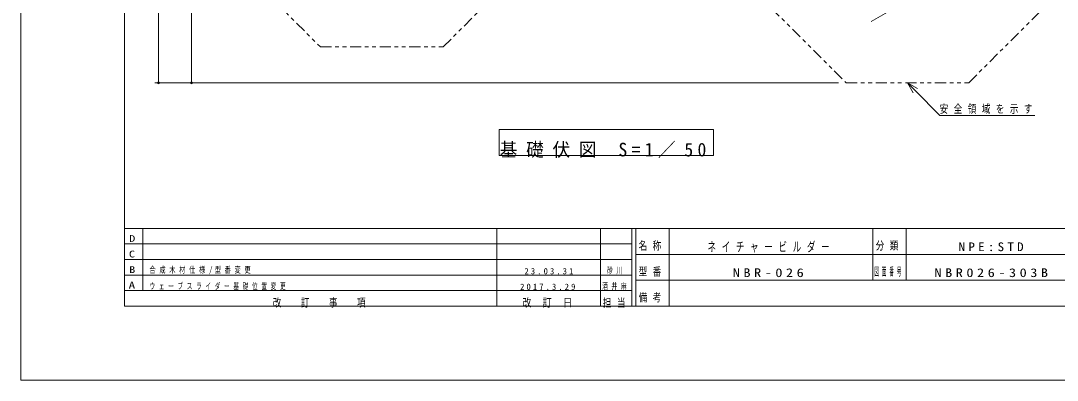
# Model space of a CAD drawing. Units: millimetres on the paper. Extents: x 0 to 420, y -594 to 297.
# Drawn here: x 0 to 279.8, y -594 to -496.9 of the extents above; entities that cross this region are included whole.
import ezdxf
from ezdxf.enums import TextEntityAlignment as Align

# ---------------------------------------------------------------- set-up
doc = ezdxf.new("R2010")
doc.units = ezdxf.units.MM
doc.linetypes.add('USER3', pattern=[8, 3, -1, 1, -1, 1, -1])
for name, color, linetype, lineweight in [('0_2', 7, 'Continuous', 13), ('2D', 7, 'Continuous', 13), ('2D_DIMENSION', 7, 'Continuous', 13), ('2D_OUTLINE', 7, 'USER3', 13), ('FMT', 7, 'Continuous', 13), ('FMT-TXT', 7, 'Continuous', 13), ('TEXT', 7, 'Continuous', 13)]:
    doc.layers.add(name, color=color, linetype=linetype, lineweight=lineweight)
doc.styles.add('ＭＳ ゴシック', font='')
doc.styles.get('ＭＳ ゴシック').set_extended_font_data('MS Gothic')

msp = doc.modelspace()

# ---------------------------------------------------------------- linework, layer by layer
at = {"layer": '0_2'}
msp.add_lwpolyline([(0, -297), (420, -297), (420, -594), (0, -594)], close=True, dxfattribs=at)
at = {"layer": '2D'}
msp.add_lwpolyline([(129.131, -533.307), (186.989, -533.307), (186.989, -526.307), (129.131, -526.307)], close=True, dxfattribs=at)
at = {"layer": '2D_DIMENSION'}
for p, q in [((37.229, -359.004), (37.229, -513.167)), ((46.057, -443.34), (46.057, -513.167)), ((236.536, -493.156), (229.596, -497.163)), ((220.794, -513.667), (36.229, -513.667)), ((37.229, -513.667), (37.229, -513.167)), ((220.794, -513.667), (45.057, -513.667)), ((46.057, -513.667), (46.057, -513.167)), ((239.362, -513.667), (241.473, -515.798)), ((239.362, -513.667), (242.044, -515.233)), ((240.902, -516.364), (239.362, -513.667)), ((241.473, -515.798), (248.108, -522.498)), ((248.108, -522.498), (273.745, -522.498))]:
    msp.add_line(p, q, dxfattribs=at)
for centre in [(37.229, -513.667), (46.057, -513.667)]:
    msp.add_circle(centre, 0.25, dxfattribs=at)
at = {"layer": '2D_OUTLINE'}
msp.add_lwpolyline([(279.362, -457.098), (271.463, -449.199), (271.463, -409.882), (237.1, -375.519), (186.789, -375.519), (169.774, -358.504), (102.578, -358.504), (75.947, -385.135), (75.947, -419.941), (66.26, -429.627), (66.26, -438.649), (57.468, -447.441), (57.468, -480.578), (80.899, -504.01), (114.037, -504.01), (135.84, -482.207), (191.334, -482.207), (222.794, -513.667), (255.931, -513.667), (279.362, -490.235)], close=True, dxfattribs=at)
at = {"layer": 'FMT'}
for p, q in [((28, -553), (403, -553)), ((33, -553), (33, -569.8)), ((128.5, -553), (128.5, -574)), ((156.5, -553), (156.5, -574)), ((165, -553), (165, -574)), ((166, -553), (166, -574)), ((175, -553), (175, -574)), ((230, -553), (230, -567)), ((239, -553), (239, -567)), ((28, -557.2), (165, -557.2)), ((28, -561.4), (165, -561.4)), ((166, -560), (306, -560)), ((28, -565.6), (165, -565.6)), ((166, -567), (306, -567)), ((28, -569.8), (165, -569.8))]:
    msp.add_line(p, q, dxfattribs=at)
msp.add_lwpolyline([(28, -574), (28, -317), (403, -317), (403, -574)], close=True, dxfattribs=at)

# ---------------------------------------------------------------- texts
at = {"layer": '2D_DIMENSION', "insert": (248.067, -522.082), "char_height": 2.199, "attachment_point": 7, "style": 'ＭＳ ゴシック'}
msp.add_mtext('\\T1.64;\\W0.75;安全領域を示す', dxfattribs=at)
at = {"layer": 'FMT-TXT', "style": 'ＭＳ ゴシック'}
for s, width, p in [('D', 1.35, (29.25, -557.183)), ('C', 1.35, (29.19, -561.383)), ('B', 1.35, (29.25, -565.583)), ('A', 1.4, (29.131, -569.783))]:
    msp.add_text(s, height=1.833, dxfattribs=dict(at, width=width)).set_placement(p, align=Align.BOTTOM_LEFT)
at = {"layer": 'FMT-TXT', "attachment_point": 7, "style": 'ＭＳ ゴシック'}
for s, insert, char_height in [('\\T1.64;\\W0.75;名称', (166.8, -559), 2.199), ('\\T1.64;\\W0.65;ネイチャービルダー', (185.385, -559.533), 2.566), ('\\T1.64;\\W0.75;分類', (230.8, -559), 2.199), ('\\T1.5;\\W1.1;NPE:STD', (253.174, -559.167), 2.346), ('\\T1.62;\\W0.7;合成木材仕様/型番変更', (34.755, -565.417), 1.686), ('\\T1.5;23.03.31', (135.994, -565.417), 1.686), ('\\T1.64;\\W0.65;砂川', (158.266, -565.417), 1.686), ('\\T1.64;\\W0.75;型番', (166.8, -566), 2.199), ('\\T1.5;\\W1.2;NBR-026', (192.214, -566.167), 2.346), ('\\T1.64;\\W0.4;図面番号', (230.43, -566), 2.199), ('\\T1.5;\\W1.2;NBR026-303B', (246.66, -566.167), 2.346), ('\\T1.64;\\W0.65;ウェーブスライダー基礎位置変更', (34.755, -569.617), 1.686), ('\\T1.5;2017.3.29', (134.811, -569.617), 1.686), ('\\T1.64;\\W0.65;酒井麻', (156.955, -569.617), 1.686), ('\\T1.64;\\W0.75;備考', (166.8, -573), 2.199), ('\\T1.64;\\W0.75;改\u3000訂\u3000事\u3000項', (68.05, -574.4), 2.199), ('\\T1.5;\\W0.8;改\\~訂\\~日', (135.4, -574.4), 2.199), ('\\T1.64;\\W0.75;担当', (157.15, -574.4), 2.199)]:
    msp.add_mtext(s, dxfattribs=dict(at, insert=insert, char_height=char_height))
at = {"layer": 'TEXT', "insert": (129.298, -533.974), "char_height": 3.666, "attachment_point": 7, "style": 'ＭＳ ゴシック'}
msp.add_mtext('\\T1.5;\\W0.95;基礎伏図\\~S=1／50', dxfattribs=at)

doc.saveas('drawing.dxf')
